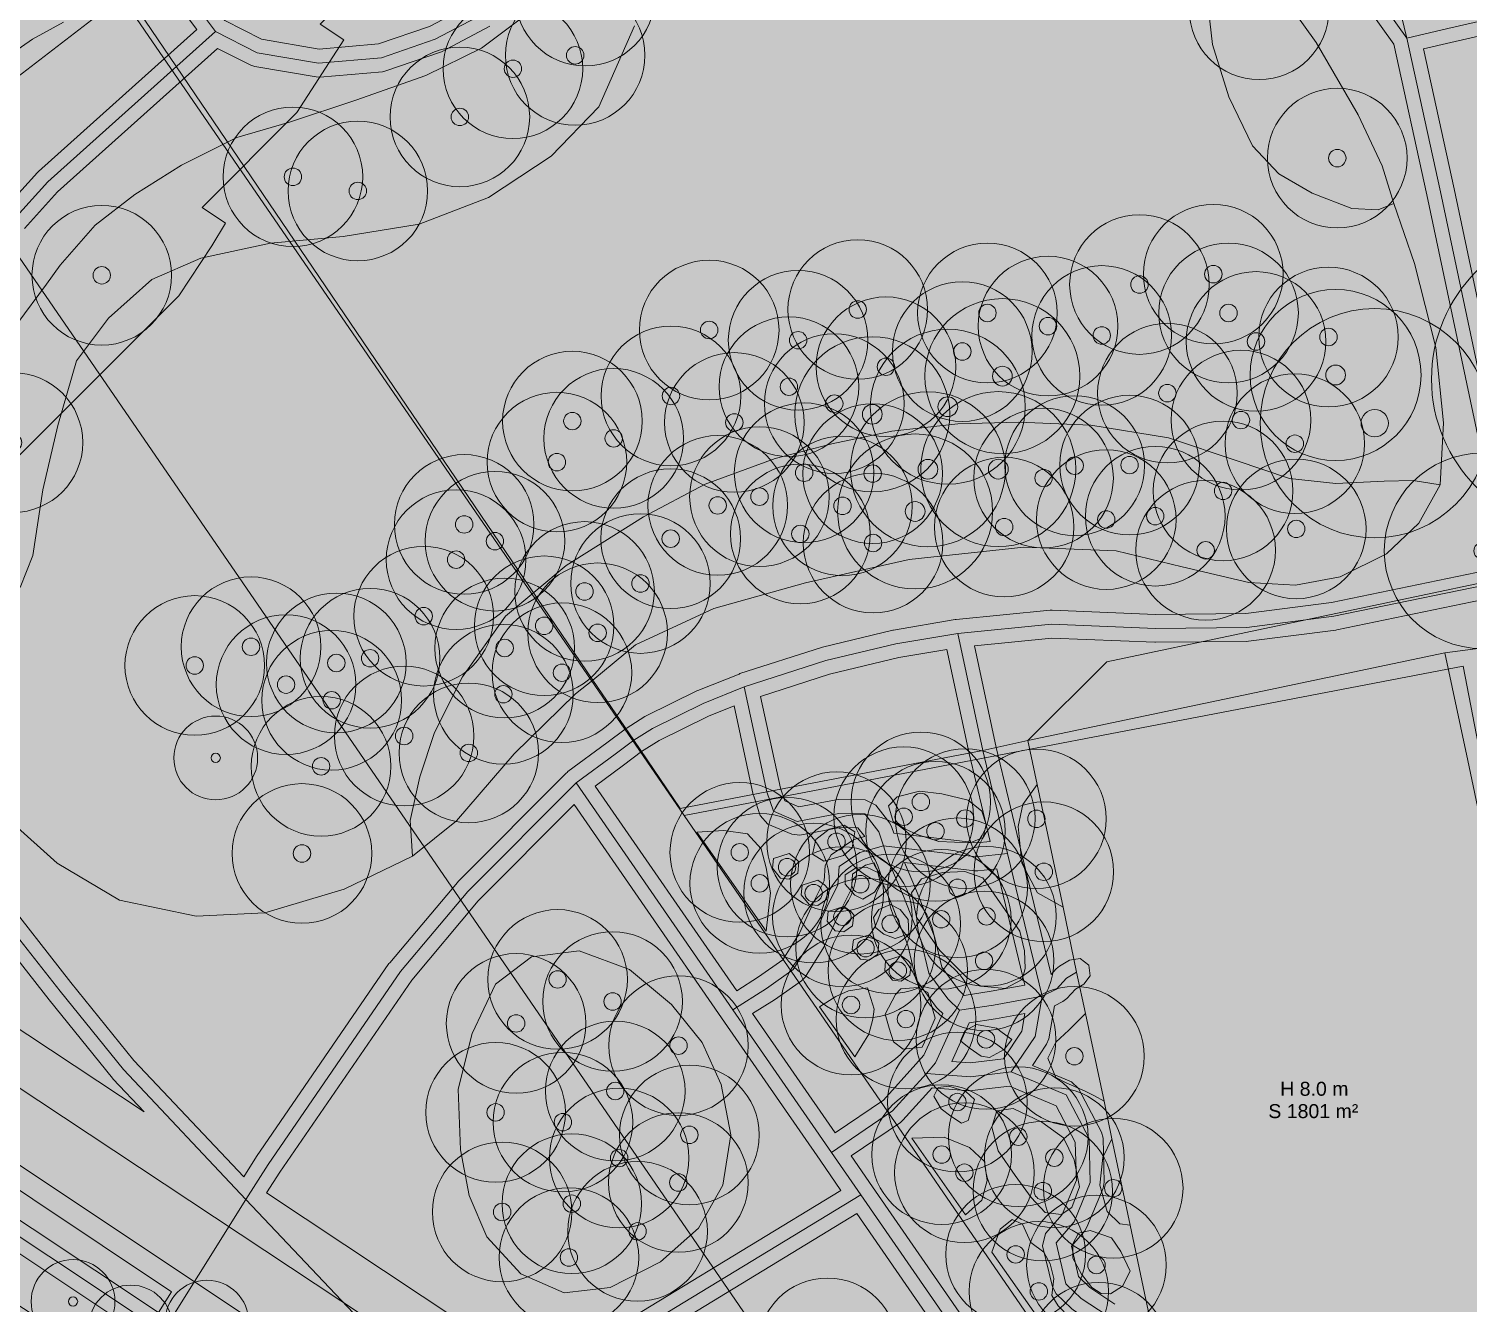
# Model space of a CAD drawing. Header units: metres. Extents: x -8 to 1190, y -11 to 1223.
# Drawn here: x 140 to 243.1, y 1037.6 to 1128.8 of the extents above; entities that cross this region are included whole.
import ezdxf

# ---------------------------------------------------------------- set-up
doc = ezdxf.new("R2010")
doc.units = ezdxf.units.M
doc.header["$MEASUREMENT"] = 0
for name, color, linetype, lineweight, true_color in [('TPX_BUILDING_AREAS_TEXT', 7, 'CONTINUOUS', 0, 0x000000), ('TPX_BUILDING_HEIGHTS_TEXT', 7, 'CONTINUOUS', 0, 0x000000), ('TPX_BUILDINGS', 7, 'CONTINUOUS', 0, 0x000000), ('TPX_BUILDINGS_HATCH', 7, 'CONTINUOUS', 0, 0xf0f0f0), ('TPX_BUILDINGS_SHADOWS_HATCH', 7, 'CONTINUOUS', 0, 0x000000), ('TPX_BUILDINGS_SHADOWS_OUTLINES', 7, 'CONTINUOUS', 0, 0x000000), ('TPX_CADASTRES', 7, 'CONTINUOUS', 0, 0x646464), ('TPX_CONTOUR_LINES_5M', 7, 'CONTINUOUS', 0, 0x969696), ('TPX_ROADS_AXES', 7, 'CONTINUOUS', 0, 0x323232), ('TPX_ROADS_CONTOURS', 7, 'CONTINUOUS', 0, 0x646464), ('TPX_VEGETATION_GREEN_SPACES', 7, 'CONTINUOUS', 0, 0x58ba48), ('TPX_VEGETATION_GREEN_SPACES_HATCH', 7, 'CONTINUOUS', 0, 0x58ba48), ('TPX_VEGETATION_TREES_INDIVIDUAL', 7, 'CONTINUOUS', 0, 0x136734), ('TPX_WATERWAYS', 7, 'CONTINUOUS', 0, 0x7aafdf), ('TPX_WATERWAYS_HATCH', 7, 'CONTINUOUS', 0, 0x7aafdf)]:
    doc.layers.add(name, color=color, linetype=linetype, lineweight=lineweight, true_color=true_color)
doc.styles.add('TPX_TEXTE', font='arial.ttf')

# ---------------------------------------------------------------- blocks, each defined once
blk = doc.blocks.new('TREETR006_CR070')
at = {"layer": 'TPX_VEGETATION_TREES_INDIVIDUAL'}
for radius in [7, 0.583]:
    blk.add_circle((0, 0, 0.04), radius, dxfattribs=at)
blk = doc.blocks.new('TREETR003_CR030')
at = {"layer": 'TPX_VEGETATION_TREES_INDIVIDUAL'}
for radius in [3, 0.333]:
    blk.add_circle((0, 0, 0.04), radius, dxfattribs=at)
blk = doc.blocks.new('TREETR010_CR082')
at = {"layer": 'TPX_VEGETATION_TREES_INDIVIDUAL'}
for radius in [8.21, 0.978]:
    blk.add_circle((0, 0, 0.04), radius, dxfattribs=at)
blk = doc.blocks.new('TREETR006_CR050')
at = {"layer": 'TPX_VEGETATION_TREES_INDIVIDUAL'}
for radius in [5, 0.625]:
    blk.add_circle((0, 0, 0.04), radius, dxfattribs=at)
blk = doc.blocks.new('TREETR007_CR061')
at = {"layer": 'TPX_VEGETATION_TREES_INDIVIDUAL'}
for radius in [6.12, 0.708]:
    blk.add_circle((0, 0, 0.04), radius, dxfattribs=at)
blk = doc.blocks.new('TREETR013_CR109')
at = {"layer": 'TPX_VEGETATION_TREES_INDIVIDUAL'}
for radius in [10.86, 1.29]:
    blk.add_circle((0, 0, 0.04), radius, dxfattribs=at)
blk = doc.blocks.new('TREETR007_CR056')
at = {"layer": 'TPX_VEGETATION_TREES_INDIVIDUAL'}
for radius in [5.55, 0.708]:
    blk.add_circle((0, 0, 0.04), radius, dxfattribs=at)

msp = doc.modelspace()

# ---------------------------------------------------------------- hatches: boundary and pattern name
at = {"layer": 'TPX_BUILDINGS_HATCH'}
msp.add_hatch(color=256, dxfattribs=at).paths.add_polyline_path([(241.43, 1084.13), (211.56, 1077.85), (212.22, 1074.71), (214.08, 1065.92), (215.05, 1061.27), (215.68, 1058.31), (217.01, 1052.03), (217.58, 1049.33), (218.88, 1043.16), (221.84, 1029.13), (223.71, 1020.26), (253.62, 1026.2), (250.85, 1039.5), (248.93, 1048.59), (248.12, 1052.43), (246.19, 1061.55), (243.06, 1076.42), (241.43, 1084.13)])
at = {"layer": 'TPX_BUILDINGS_SHADOWS_HATCH'}
for points in [[(96.74, 1066.75), (91.64, 1058.82), (95.47, 1056.28), (94.49, 1054.67), (92.12, 1051.07), (150.74, 1109.69), (153.11, 1113.29), (154.09, 1114.9), (152.4, 1116.02), (159.2, 1122.83), (162.55, 1128.04), (160.86, 1129.16), (167.63, 1135.93), (168.4, 1137.15), (170.98, 1141.14), (167.13, 1143.68), (168.64, 1146.03), (162.43, 1150.14), (160.42, 1148.13), (157.1, 1150.33), (98.48, 1091.71), (102.31, 1089.17), (103.81, 1091.52), (110.02, 1087.41), (108.51, 1085.06), (112.36, 1082.52), (109.78, 1078.53), (109.01, 1077.31), (105.17, 1079.86), (100.09, 1071.96), (103.94, 1069.42), (100.58, 1064.21), (96.74, 1066.75)], [(217.22, 1083.5), (211.56, 1077.85), (241.43, 1084.13), (243.06, 1076.42), (246.19, 1061.55), (248.12, 1052.43), (248.93, 1048.59), (250.85, 1039.5), (253.62, 1026.2), (259.28, 1031.86), (256.51, 1045.15), (254.58, 1054.25), (253.77, 1058.08), (251.85, 1067.2), (248.72, 1082.08), (247.09, 1089.79), (217.22, 1083.5)]]:
    msp.add_hatch(color=256, dxfattribs=at).paths.add_polyline_path(points)
at = {"layer": 'TPX_VEGETATION_GREEN_SPACES_HATCH'}
for points in [[(0, 946.95), (0, 748.38), (1.31, 752.54), (3.68, 758.98), (6.18, 765.81), (7.04, 769.09), (7.68, 771.52), (8.36, 774.1), (8.58, 774.97), (10.02, 782.12), (11.48, 793.14), (12.1, 803.39), (13.01, 814.47), (13.87, 823.96), (14.22, 828.87), (14.35, 830.78), (14.48, 832.11), (15.05, 839.73), (17.03, 857.82), (17.14, 858.81), (18.41, 871.02), (22.6, 871.19), (28, 870.09), (29.63, 870.42), (66.84, 873.86), (69.33, 877.17), (70.64, 878.65), (71.45, 879.38), (72.23, 879.52), (72.99, 878.95), (77.42, 900.8), (81.56, 922.88), (82.26, 923.22), (85.47, 922.63), (85.77, 924.24), (86.11, 926.04), (86.54, 928.42), (86.97, 930.73), (89.12, 942.26), (89.73, 944.01), (90.69, 945.45), (92.03, 946.57), (93.5, 947.2), (95.23, 947.38), (115.7, 948.85), (117.33, 949.18), (118.76, 949.67), (119.86, 950.6), (120.69, 951.98), (125.22, 961.69), (130.85, 974.01), (132.57, 977.77), (134.39, 981.76), (142.7, 999.97), (145.24, 1005.52), (185.84, 1013.05), (217.83, 1018.96), (223.71, 1020.26), (221.84, 1029.13), (218.88, 1043.16), (217.58, 1049.33), (217.01, 1052.03), (215.68, 1058.31), (215.05, 1061.27), (214.08, 1065.92), (212.22, 1074.71), (211.56, 1077.85), (241.43, 1084.13), (243.06, 1076.42), (246.19, 1061.55), (248.12, 1052.43), (248.93, 1048.59), (250.85, 1039.5), (253.62, 1026.2), (259.73, 1027.35), (266.95, 1028.75), (258.3, 1072.96), (255.77, 1085.84), (296.74, 1093.81), (313.88, 1097.15), (316.41, 1097.64), (334.66, 1101.2), (378.18, 1109.74), (389.82, 1112.03), (387.91, 1124.13), (401.49, 1126.84), (484.15, 1142.34), (485.48, 1142.62), (487.78, 1143.04), (498.8, 1145.1), (500.98, 1145.51), (530.38, 1150.99), (533.24, 1151.54), (574.75, 1159.4), (574.1, 1163.4), (563.36, 1215.93), (563, 1218.59), (401.94, 1218.59), (401.47, 1216.75), (400.39, 1208.81), (401.16, 1205.6), (402.53, 1203.12), (403.3, 1200.46), (403.67, 1197.11), (402.52, 1193.65), (399.97, 1187.73), (396.85, 1182.79), (394.1, 1179.23), (389.84, 1175.05), (384.07, 1168.9), (379.71, 1165.1), (377.59, 1162.91), (376.46, 1159.99), (375.71, 1155.78), (375.78, 1138.41), (375.81, 1129.84), (373.86, 1128.02), (371.07, 1126.67), (366.58, 1125.46), (336.55, 1120.38), (326.68, 1119.79), (315.15, 1121.43), (307.05, 1123.19), (299.46, 1126.34), (289.16, 1132.6), (282.52, 1138.46), (277.47, 1144.68), (272.95, 1149.57), (270.14, 1151.39), (267.65, 1152.32), (261.09, 1177.74), (229.2, 1170.51), (226.55, 1164.41), (162.2, 1148.41), (158.41, 1147.29), (154.16, 1145.85), (149.7, 1143.84), (145.34, 1141.24), (141.54, 1138.54), (144.46, 1134.75), (146.98, 1131.4), (133.62, 1121.1), (131.09, 1124.45), (127.13, 1129.25), (123.84, 1130.33), (91.75, 1110.02), (87.45, 1107.29), (81.28, 1097.36), (59.82, 1062.76), (60.31, 1059.01), (64.63, 1055.95), (65.7, 1053.33), (68.24, 1052.74), (77.37, 1046.68), (77.54, 1047.76), (83.88, 1043.56), (77.85, 1039.96), (76.21, 1040.6), (73.52, 1029.16), (75.27, 1028.71), (74.5, 1025.64), (72.79, 1026.02), (71.15, 1019.08), (69.93, 1013.93), (69.08, 1010.4), (68.15, 1005.55), (76.96, 1000.05), (84.54, 995.29), (84.06, 992.66), (81.26, 985.85), (77.92, 979.36), (76.05, 976.38), (32.69, 993.15), (31.52, 985.11), (31.23, 982.73), (28.61, 961.39), (31.66, 960.68), (32.35, 960.51), (33.03, 960.34), (57.92, 954.73), (58.66, 954.55), (59.41, 954.37), (63.72, 953.35), (60.59, 933.97), (0, 946.95)], [(145.34, 1141.24), (141.54, 1138.54), (144.46, 1134.75), (146.98, 1131.4), (180.4, 1082.19), (183.32, 1077.88), (186.64, 1072.99), (192.87, 1074.19), (208.32, 1077.14), (211.56, 1077.85), (241.43, 1084.13), (247.79, 1084.97), (255.77, 1085.84), (296.74, 1093.81), (313.88, 1097.15), (316.41, 1097.64), (334.66, 1101.2), (378.18, 1109.74), (389.82, 1112.03), (387.91, 1124.13), (375.81, 1129.84), (373.86, 1128.02), (371.07, 1126.67), (366.58, 1125.46), (336.55, 1120.38), (326.68, 1119.79), (315.15, 1121.43), (307.05, 1123.19), (299.46, 1126.34), (289.16, 1132.6), (282.52, 1138.46), (277.47, 1144.68), (272.95, 1149.57), (270.14, 1151.39), (267.65, 1152.32), (261.09, 1177.74), (229.2, 1170.51), (226.55, 1164.41), (162.2, 1148.41), (158.41, 1147.29), (154.16, 1145.85), (149.7, 1143.84), (145.34, 1141.24)], [(135.6, 1085.94), (134, 1086.03), (135.03, 1080.73), (136.63, 1075.99), (138.71, 1072.07), (142.03, 1069.07), (146.5, 1066.43), (151.98, 1065.27), (156.9, 1065.53), (162.59, 1067.21), (167.48, 1069.57), (167.32, 1072.14), (168, 1075.25), (169.05, 1078.43), (171.07, 1082.42), (174.15, 1086.77), (178.48, 1090.4), (184.02, 1093.88), (188.44, 1096.21), (193.45, 1098.04), (197.51, 1099.09), (201.82, 1100), (206.53, 1100.54), (210.91, 1100.66), (216.07, 1100.43), (221.63, 1099.53), (226.47, 1097.91), (230.3, 1096.63), (233.61, 1096.25), (237.08, 1096.44), (239.16, 1096.47), (241.09, 1096.17), (241.33, 1100.61), (240.78, 1105.99), (239.26, 1112.02), (237.78, 1116.32), (236.66, 1115.86), (234.76, 1115.95), (231.93, 1117.04), (229.53, 1118.43), (227.65, 1120.43), (225.96, 1123.95), (224.78, 1127.69), (224.38, 1131.27), (224.46, 1133.52), (225, 1135.62), (225.57, 1136.34), (222.37, 1139.49), (218.37, 1142.81), (214.48, 1145.28), (209.77, 1147.78), (204.86, 1149.82), (200.28, 1150.74), (196.2, 1150.63), (192.57, 1149.74), (189.27, 1148.36), (186.65, 1146.57), (184.27, 1144.16), (182.66, 1141.88), (183.94, 1140.96), (184.67, 1138.52), (184.36, 1133.59), (183.38, 1129.04), (180.82, 1123.23), (177.41, 1119.71), (172.92, 1116.75), (167.96, 1114.82), (162.52, 1113.95), (157.31, 1113.48), (152.31, 1112.4), (148.81, 1110.86), (145.7, 1108.11), (143.4, 1105.05), (142.08, 1100.41), (140.99, 1095.8), (140.29, 1091.1), (139.38, 1088.82), (137.42, 1086.91), (135.6, 1085.94)], [(133.8, 1091.91), (133.74, 1088.79), (134, 1086.03), (135.6, 1085.94), (137.42, 1086.91), (139.38, 1088.82), (140.29, 1091.1), (140.99, 1095.8), (142.08, 1100.41), (143.4, 1105.05), (145.7, 1108.11), (148.81, 1110.86), (152.31, 1112.4), (157.31, 1113.48), (162.52, 1113.95), (167.96, 1114.82), (172.92, 1116.75), (177.41, 1119.71), (180.82, 1123.23), (183.38, 1129.04), (184.36, 1133.59), (184.67, 1138.52), (183.94, 1140.96), (182.66, 1141.88), (181.23, 1137.93), (179.1, 1133.73), (176.24, 1130.29), (172.41, 1127.43), (168.43, 1125.48), (163.41, 1123.7), (158.66, 1122.14), (154.9, 1121.03), (150.94, 1119.06), (147.58, 1116.95), (144.74, 1114.77), (142.24, 1111.89), (141.25, 1110.54), (139.13, 1107.66), (136.6, 1102.24), (135.08, 1097.66), (134.13, 1093.63), (133.8, 1091.91)], [(224.46, 1133.52), (224.38, 1131.27), (224.78, 1127.69), (225.96, 1123.95), (227.65, 1120.43), (229.53, 1118.43), (231.93, 1117.04), (234.76, 1115.95), (236.66, 1115.86), (237.78, 1116.32), (236.94, 1119), (235.21, 1122.65), (232.2, 1127.85), (228.45, 1133.09), (225.57, 1136.34), (225, 1135.62), (224.46, 1133.52)], [(168, 1075.25), (167.32, 1072.14), (167.48, 1069.57), (170.62, 1072.11), (174.77, 1076.9), (179.16, 1081.19), (180.4, 1082.19), (183.44, 1084.71), (189.06, 1087.3), (195.62, 1089.15), (203.05, 1090.82), (211.26, 1091.7), (217.89, 1091.43), (222.6, 1090.3), (227.39, 1089.18), (230.72, 1088.98), (233.93, 1089.57), (237.24, 1091.23), (239.56, 1093.41), (241.09, 1096.17), (239.16, 1096.47), (237.08, 1096.44), (233.61, 1096.25), (230.3, 1096.63), (226.47, 1097.91), (221.63, 1099.53), (216.07, 1100.43), (210.91, 1100.66), (206.53, 1100.54), (201.82, 1100), (197.51, 1099.09), (193.45, 1098.04), (188.44, 1096.21), (184.02, 1093.88), (178.48, 1090.4), (174.15, 1086.77), (171.07, 1082.42), (169.05, 1078.43), (168, 1075.25)], [(211.19, 1073.28), (210.87, 1071.7), (211.12, 1069.08), (212.24, 1066.95), (214.08, 1065.92), (212.22, 1074.71), (211.19, 1073.28)], [(202.2, 1073.82), (201.58, 1073.18), (201.9, 1072.07), (202.79, 1071.51), (203.62, 1071.12), (205.18, 1070.63), (207.42, 1070.52), (208.35, 1070.91), (208.58, 1071.84), (208.25, 1072.8), (207.29, 1073.58), (205.4, 1074.05), (203.8, 1074.22), (202.2, 1073.82)], [(189.78, 1071.42), (187.84, 1071.3), (192.82, 1064.2), (193.13, 1066.94), (192.81, 1068.73), (192.46, 1070.11), (191.47, 1071.18), (189.78, 1071.42)], [(196.36, 1070.76), (196.12, 1069.71), (196.93, 1069.21), (198.34, 1069.63), (198.96, 1070.18), (199.15, 1071.33), (198.4, 1071.8), (197.33, 1071.51), (196.36, 1070.76)], [(193.33, 1069.4), (193.26, 1068.71), (193.83, 1068.01), (194.45, 1067.94), (195.07, 1068.36), (195.16, 1069.16), (194.92, 1069.42), (194.45, 1069.76), (193.33, 1069.4)], [(199.21, 1068.72), (198.47, 1068.25), (198.47, 1067.58), (199.17, 1066.79), (199.73, 1066.49), (200.56, 1067), (201.01, 1067.66), (200.81, 1068.41), (200, 1068.8), (199.21, 1068.72)], [(203.94, 1067.96), (203.22, 1066.94), (203.57, 1065.22), (205.26, 1062.82), (207.2, 1060.87), (208.19, 1060.27), (209.94, 1060.11), (211.15, 1060.75), (211.37, 1061.54), (211.31, 1062.79), (210.98, 1064.21), (208.34, 1068.03), (207.04, 1068.49), (205.45, 1068.41), (203.94, 1067.96)], [(195.39, 1067.5), (195.32, 1066.81), (195.89, 1066.12), (196.51, 1066.05), (197.14, 1066.47), (197.22, 1067.26), (196.98, 1067.52), (196.51, 1067.87), (195.39, 1067.5)], [(197.26, 1065.61), (197.18, 1064.93), (197.76, 1064.23), (198.38, 1064.16), (199, 1064.59), (199.08, 1065.38), (198.85, 1065.63), (198.38, 1065.97), (197.26, 1065.61)], [(200.88, 1065.75), (200.49, 1065.19), (200.66, 1064.44), (201.23, 1063.98), (202.05, 1063.68), (203.02, 1064.02), (202.99, 1065.03), (202.41, 1065.75), (201.71, 1066.11), (200.88, 1065.75)], [(199.06, 1063.59), (198.98, 1062.9), (199.56, 1062.21), (200.18, 1062.14), (200.8, 1062.56), (200.88, 1063.35), (200.65, 1063.61), (200.18, 1063.95), (199.06, 1063.59)], [(171.74, 1056.89), (170.76, 1052.9), (170.91, 1048.54), (171.53, 1045.28), (172.81, 1042.32), (175.23, 1039.67), (178.35, 1038.32), (181.64, 1038.7), (185.25, 1040.53), (187.97, 1042.93), (189.7, 1046.03), (190.29, 1049.62), (189.59, 1053.22), (188.22, 1056.24), (186.03, 1058.95), (183.01, 1061.45), (179.41, 1062.8), (175.99, 1062.37), (173.42, 1060.41), (171.74, 1056.89)], [(201.37, 1062.08), (201.3, 1061.4), (201.87, 1060.7), (202.49, 1060.63), (203.11, 1061.06), (203.2, 1061.85), (202.96, 1062.1), (202.49, 1062.44), (201.37, 1062.08)], [(197.81, 1059.53), (196.63, 1058.8), (199.16, 1055.2), (200.16, 1056.84), (200.45, 1057.9), (200.55, 1058.63), (200.07, 1060.15), (198.7, 1059.94), (197.81, 1059.53)], [(202.08, 1059.66), (201.33, 1058.27), (201.63, 1057.27), (201.92, 1056.28), (202.63, 1055.76), (203.99, 1055.91), (204.46, 1056.93), (204.91, 1057.98), (204.38, 1059.81), (203.69, 1060.18), (202.45, 1060.08), (202.08, 1059.66)], [(213.55, 1056.26), (212.99, 1055.11), (213.55, 1053.72), (214.3, 1053.35), (215.66, 1052.76), (216.33, 1052.41), (217.01, 1052.03), (215.68, 1058.31), (214.5, 1057.12), (213.55, 1056.26)], [(207.05, 1057.07), (206.73, 1056.36), (207.34, 1055.85), (208.22, 1055.25), (208.81, 1055.15), (209.86, 1055.74), (210.4, 1056.46), (209.71, 1056.96), (209.32, 1057.25), (207.88, 1057.52), (207.05, 1057.07)], [(205.12, 1053.02), (204.82, 1052.4), (205.35, 1051.48), (206.04, 1050.95), (206.8, 1050.45), (207.28, 1050.65), (207.74, 1052.16), (207.11, 1052.72), (205.9, 1053.11), (205.12, 1053.02)], [(209.34, 1051.33), (208.98, 1050.18), (209.44, 1048.47), (210.65, 1046.72), (211.8, 1045.13), (212.8, 1044.05), (213.93, 1043.91), (214.71, 1044.42), (215.25, 1045.91), (214.87, 1047.83), (214.12, 1049.42), (212.56, 1050.52), (210.51, 1051.52), (209.34, 1051.33)], [(205.57, 1049.46), (203.24, 1049.38), (207.1, 1043.89), (208.26, 1044.94), (208.64, 1046.36), (208.46, 1047.71), (207.37, 1048.71), (205.57, 1049.46)], [(216.92, 1048.01), (216.71, 1046.03), (217.24, 1044.13), (218.14, 1043.25), (218.88, 1043.16), (217.58, 1049.33), (216.92, 1048.01)], [(209.58, 1042.88), (208.98, 1041.22), (217.13, 1029.62), (217.45, 1030.95), (217.47, 1032.04), (217.72, 1033.33), (217.85, 1034.39), (217.54, 1035.38), (216.96, 1035.85), (216.26, 1036.1), (215.29, 1036.27), (214.54, 1036.54), (213.73, 1037.38), (213.28, 1038.12), (213.41, 1039.34), (213.16, 1040.38), (212.69, 1041.21), (211.78, 1041.92), (211.17, 1043.22), (210.43, 1043.55), (209.58, 1042.88)], [(214.78, 1041.82), (214.78, 1040.8), (215.4, 1039.64), (216.15, 1038.68), (216.8, 1038.27), (217.47, 1038.23), (218.34, 1038.78), (218.88, 1039.87), (218.22, 1041.26), (217.54, 1042.24), (216.02, 1042.78), (215.18, 1042.58), (214.78, 1041.82)]]:
    msp.add_hatch(color=256, dxfattribs=at).paths.add_polyline_path(points)
at = {"layer": 'TPX_WATERWAYS_HATCH'}
msp.add_hatch(color=256, dxfattribs=at).paths.add_polyline_path([(0, 1218.59), (0, 946.95), (60.59, 933.97), (63.72, 953.35), (59.41, 954.37), (58.66, 954.55), (57.92, 954.73), (33.03, 960.34), (32.35, 960.51), (31.66, 960.68), (28.61, 961.39), (30.95, 980.52), (31.23, 982.73), (31.52, 985.11), (32.69, 993.15), (68.12, 979.37), (76.05, 976.38), (77.92, 979.36), (81.26, 985.85), (84.06, 992.66), (84.54, 995.29), (76.96, 1000.05), (68.15, 1005.55), (64.83, 1005.08), (60.63, 1007.74), (55.09, 1009.55), (60.33, 1030.11), (58.67, 1030.53), (57.47, 1025.6), (56.98, 1023.58), (48.69, 1025.81), (49.2, 1027.86), (54.73, 1050.66), (55.25, 1052.8), (63.55, 1050.68), (63.02, 1048.51), (62.23, 1045.21), (63.81, 1044.79), (65.7, 1053.33), (64.63, 1055.95), (60.31, 1059.01), (59.82, 1062.76), (61.27, 1065.1), (66.36, 1073.33), (69.94, 1079.11), (73.99, 1085.67), (81.28, 1097.36), (87.45, 1107.29), (91.75, 1110.02), (123.84, 1130.33), (127.13, 1129.25), (131.09, 1124.45), (133.62, 1121.1), (146.98, 1131.4), (144.46, 1134.75), (141.54, 1138.54), (145.34, 1141.24), (149.7, 1143.84), (154.16, 1145.85), (158.41, 1147.29), (162.2, 1148.41), (226.55, 1164.41), (229.2, 1170.51), (261.09, 1177.74), (267.65, 1152.32), (270.14, 1151.39), (272.95, 1149.57), (277.47, 1144.68), (282.52, 1138.46), (289.16, 1132.6), (299.46, 1126.34), (307.05, 1123.19), (315.15, 1121.43), (326.68, 1119.79), (336.55, 1120.38), (366.58, 1125.46), (371.07, 1126.67), (373.86, 1128.02), (375.81, 1129.84), (375.78, 1138.41), (375.71, 1155.78), (376.46, 1159.99), (377.59, 1162.91), (379.71, 1165.1), (384.07, 1168.9), (389.84, 1175.05), (394.1, 1179.23), (396.85, 1182.79), (399.97, 1187.73), (402.52, 1193.65), (403.67, 1197.11), (403.3, 1200.46), (402.53, 1203.12), (401.16, 1205.6), (400.39, 1208.81), (401.47, 1216.75), (401.94, 1218.59), (0, 1218.59)])
msp.add_hatch(color=256, dxfattribs=at).paths.add_polyline_path([(0, 1218.59), (0, 946.95), (60.59, 933.97), (63.72, 953.35), (59.41, 954.37), (58.66, 954.55), (57.92, 954.73), (33.03, 960.34), (32.35, 960.51), (31.66, 960.68), (28.61, 961.39), (30.95, 980.52), (31.23, 982.73), (31.52, 985.11), (32.69, 993.15), (68.12, 979.37), (76.05, 976.38), (77.92, 979.36), (81.26, 985.85), (84.06, 992.66), (84.54, 995.29), (76.96, 1000.05), (68.15, 1005.55), (64.83, 1005.08), (60.63, 1007.74), (55.09, 1009.55), (60.33, 1030.11), (58.67, 1030.53), (57.47, 1025.6), (56.98, 1023.58), (48.69, 1025.81), (49.2, 1027.86), (54.73, 1050.66), (55.25, 1052.8), (63.55, 1050.68), (63.02, 1048.51), (62.23, 1045.21), (63.81, 1044.79), (65.7, 1053.33), (64.63, 1055.95), (60.31, 1059.01), (59.82, 1062.76), (61.27, 1065.1), (66.36, 1073.33), (69.94, 1079.11), (73.99, 1085.67), (81.28, 1097.36), (87.45, 1107.29), (91.75, 1110.02), (123.84, 1130.33), (127.13, 1129.25), (131.09, 1124.45), (133.62, 1121.1), (146.98, 1131.4), (144.46, 1134.75), (141.54, 1138.54), (145.34, 1141.24), (149.7, 1143.84), (154.16, 1145.85), (158.41, 1147.29), (162.2, 1148.41), (226.55, 1164.41), (229.2, 1170.51), (261.09, 1177.74), (267.65, 1152.32), (270.14, 1151.39), (272.95, 1149.57), (277.47, 1144.68), (282.52, 1138.46), (289.16, 1132.6), (299.46, 1126.34), (307.05, 1123.19), (315.15, 1121.43), (326.68, 1119.79), (336.55, 1120.38), (366.58, 1125.46), (371.07, 1126.67), (373.86, 1128.02), (375.81, 1129.84), (375.78, 1138.41), (375.71, 1155.78), (376.46, 1159.99), (377.59, 1162.91), (379.71, 1165.1), (384.07, 1168.9), (389.84, 1175.05), (394.1, 1179.23), (396.85, 1182.79), (399.97, 1187.73), (402.52, 1193.65), (403.67, 1197.11), (403.3, 1200.46), (402.53, 1203.12), (401.16, 1205.6), (400.39, 1208.81), (401.47, 1216.75), (401.94, 1218.59), (0, 1218.59)])

# ---------------------------------------------------------------- linework, layer by layer
at = {"layer": 'TPX_BUILDINGS', "elevation": 0.04}
msp.add_lwpolyline([(241.43, 1084.13), (211.56, 1077.85), (212.22, 1074.71), (214.08, 1065.92), (215.05, 1061.27), (215.68, 1058.31), (217.01, 1052.03), (217.58, 1049.33), (218.88, 1043.16), (221.84, 1029.13), (223.71, 1020.26), (253.62, 1026.2), (250.85, 1039.5), (248.93, 1048.59), (248.12, 1052.43), (246.19, 1061.55), (243.06, 1076.42)], close=True, dxfattribs=at)
at = {"layer": 'TPX_BUILDINGS_SHADOWS_OUTLINES', "elevation": 0.04}
msp.add_lwpolyline([(92.12, 1051.07), (150.74, 1109.69), (153.11, 1113.29), (154.09, 1114.9), (152.4, 1116.02), (159.2, 1122.83), (162.55, 1128.04), (160.86, 1129.16), (167.63, 1135.93), (168.4, 1137.15), (170.98, 1141.14), (167.13, 1143.68), (168.64, 1146.03), (162.43, 1150.14), (160.42, 1148.13), (157.1, 1150.33), (98.48, 1091.71)], dxfattribs=at)
msp.add_lwpolyline([(217.22, 1083.5), (211.56, 1077.85), (241.43, 1084.13), (243.06, 1076.42), (246.19, 1061.55), (248.12, 1052.43), (248.93, 1048.59), (250.85, 1039.5), (253.62, 1026.2), (259.28, 1031.86), (256.51, 1045.15), (254.58, 1054.25), (253.77, 1058.08), (251.85, 1067.2), (248.72, 1082.08), (247.09, 1089.79)], close=True, dxfattribs=at)
at = {"layer": 'TPX_CADASTRES', "elevation": 0.02}
for points in [[(145.07, 1133.39), (186.94, 1072.48), (242.73, 1083.19), (253.86, 1025.61), (267.21, 1028.18), (256.18, 1085.22), (390.92, 1111.07)], [(126.96, 1000.05), (169.11, 1008.4), (203.2, 1015.16), (205.79, 1015.68), (131.43, 1123.91)]]:
    msp.add_lwpolyline(points, dxfattribs=at)
msp.add_lwpolyline([(242.73, 1083.19), (186.94, 1072.48), (223.21, 1019.73), (253.86, 1025.61)], close=True, dxfattribs=at)
at = {"layer": 'TPX_CONTOUR_LINES_5M', "elevation": 0.05}
msp.add_lwpolyline([(142.48, 1129.29), (140.25, 1128.07), (135.58, 1124.83)], dxfattribs=at)
at = {"layer": 'TPX_ROADS_AXES', "elevation": 0.03}
for points in [[(231.55, 1157.62), (232.2, 1154.98), (238.7, 1128.14), (241.64, 1128.83), (256.83, 1132.32), (260.37, 1133.13), (263.31, 1133.8), (266.57, 1134.57)], [(238.7, 1128.14), (234.81, 1133.6), (230.07, 1138.69), (225.15, 1143.12), (220.58, 1146.16), (217.77, 1147.7), (212.44, 1150.23), (206.41, 1152.04), (201.07, 1152.93), (197.09, 1153.11), (192.66, 1153.19)], [(153.36, 1128.62), (156.36, 1127.11), (160.75, 1126.36), (165.25, 1126.75), (169.09, 1128.07), (172.56, 1129.89), (175.03, 1132.19), (177.42, 1135.24), (179.23, 1138.08), (180.36, 1141.2), (180.99, 1144.74), (181.32, 1147.91), (181.45, 1150.46)], [(523.94, 800.69), (500.03, 816.25), (471.08, 835.99), (449.97, 849.51), (430.07, 862.38), (410.49, 875.35), (335.84, 923), (238.06, 987.61), (0, 1145.22)], [(574.06, 764.2), (552.28, 776.34), (543.97, 781.65), (521.39, 796.25), (472.89, 827.56), (451.54, 842.05), (422.76, 861.06), (402.53, 873.96), (332.91, 918.46), (73.79, 1091.1), (0, 1139.85)], [(146.33, 1137.95), (149.79, 1133.42), (153.36, 1128.62)], [(129.63, 1080.09), (130.14, 1086.31), (130.56, 1089.52), (131.2, 1093.27), (134.62, 1105.97), (135.71, 1109.43), (137.05, 1112.37), (138.43, 1114.44), (138.89, 1115.13), (141.36, 1117.85), (153.36, 1128.62)], [(238.7, 1128.14), (241.11, 1117.15), (246.96, 1089.54), (247.79, 1084.97)], [(321.12, 1108.64), (312.75, 1102.51), (246.96, 1089.54), (233.48, 1086.76), (227.23, 1085.95), (220.69, 1085.89), (213.25, 1086.18), (206.53, 1085.53), (202.11, 1084.78), (197.08, 1083.58), (191.24, 1081.7), (188.29, 1080.52), (184.66, 1078.73), (183.32, 1077.88), (182, 1076.89), (179.19, 1074.83)], [(197.49, 1048.37), (201.87, 1051.34), (204.29, 1054.01), (204.95, 1054.78), (206.66, 1058.54), (209.09, 1058.91), (212.57, 1059.55), (210.09, 1069.77), (208.32, 1077.14), (206.53, 1085.53)], [(191.24, 1081.7), (192.87, 1074.19), (193.34, 1072.8), (195.03, 1072.07), (198.01, 1072.64), (199.87, 1072.6), (200.87, 1071.33), (201.21, 1070.31), (201.51, 1069.38), (202.65, 1066.72), (203.92, 1063.5), (204.47, 1061.19), (205.82, 1059.35), (206.66, 1058.54)], [(129.63, 1080.09), (131.94, 1074.96), (136.97, 1066.59), (142.23, 1059.91), (146.77, 1054.29), (155.55, 1045), (171.36, 1028.28), (185.84, 1013.05), (186.79, 1012.02)], [(179.19, 1074.83), (171.45, 1067.05), (166.62, 1061.31), (157.13, 1047.51)], [(179.19, 1074.83), (190.43, 1058.58), (197.49, 1048.37), (199.6, 1045.33), (213.23, 1025.62), (217.83, 1018.96), (218.45, 1018.01)], [(190.43, 1058.58), (192.83, 1060.1), (194.75, 1061.46), (196.09, 1063.59), (197.17, 1065.98), (197.94, 1067.53), (198.03, 1068.84), (199.51, 1069.85), (201.21, 1070.31), (207.87, 1069.52), (210.09, 1069.77)], [(108.78, 1062.63), (330.71, 915.03), (395.82, 872.79), (414.93, 859.65), (453.11, 834.62), (474.47, 820.19), (477.21, 818.46), (482.14, 813.18), (485.2, 810.91), (511.72, 794.29), (526.8, 784.84), (535.26, 779.9), (553.72, 769.08)], [(204.29, 1054.01), (207.45, 1053.78), (210.37, 1054.14), (212.07, 1056.67), (212.57, 1059.55), (213.61, 1060.06), (214.33, 1060.85), (215.05, 1061.27)], [(210.37, 1054.14), (214.29, 1052.48), (215.94, 1049.35), (216.03, 1046.2), (214.87, 1043.4), (213.59, 1041.9), (214.28, 1038.96), (215.38, 1037.9), (217.24, 1036.68), (218.42, 1034.97), (218.81, 1031.93), (218.21, 1030.01), (217.75, 1028.75), (213.23, 1025.62)], [(121.05, 1015.62), (139.07, 1018.9), (141.97, 1023.32), (155.55, 1045), (157.13, 1047.51)], [(171.36, 1028.28), (179.12, 1032.88), (199.6, 1045.33)]]:
    msp.add_lwpolyline(points, dxfattribs=at)
at = {"layer": 'TPX_ROADS_CONTOURS', "elevation": 0.03}
for points in [[(147.77, 1137.7), (150.4, 1139.42), (154.24, 1141.66), (158.68, 1143.62), (162.96, 1144.93), (180.39, 1149.17), (180.33, 1147.98), (180, 1144.88), (179.39, 1141.46), (178.33, 1138.52), (176.6, 1135.81), (174.29, 1132.87), (171.97, 1130.71), (168.69, 1128.99), (165.04, 1127.74), (160.79, 1127.37), (156.67, 1128.07), (154.03, 1129.41), (150.58, 1134.02)], [(239.89, 1127.39), (241.86, 1127.85), (257.06, 1131.34), (260.59, 1132.15), (262.58, 1132.61), (263.31, 1129.67), (263.85, 1126.61), (263.93, 1125.79), (264.16, 1123.48), (264.27, 1119.86), (264.28, 1119.73), (264.89, 1115.94), (264.95, 1115.72), (266.35, 1112.22), (266.49, 1111.99), (267.74, 1110.35), (267.9, 1110.18), (268.37, 1109.8), (262.37, 1104.41), (253.52, 1096.18), (249.9, 1092.97), (247.61, 1091.27), (242.09, 1117.36)], [(192.41, 1081.02), (197.35, 1082.62), (202.31, 1083.8), (205.75, 1084.38), (207.34, 1076.93), (208.85, 1070.63), (207.87, 1070.52), (201.96, 1071.22), (201.82, 1071.64), (201.66, 1071.95), (200.66, 1073.22), (199.89, 1073.6), (198.02, 1073.64), (197.82, 1073.62), (195.14, 1073.11), (194.14, 1073.54), (193.84, 1074.45)], [(180.57, 1074.6), (182.6, 1076.09), (183.89, 1077.06), (185.15, 1077.86), (188.69, 1079.6), (190.51, 1080.33), (191.89, 1073.97), (191.92, 1073.87), (192.39, 1072.48), (192.94, 1071.88), (194.64, 1071.15), (195.22, 1071.09), (198.09, 1071.63), (199.38, 1071.61), (199.87, 1070.98), (199.25, 1070.81), (198.94, 1070.68), (197.47, 1069.67), (197.03, 1068.91), (196.96, 1067.8), (196.28, 1066.43), (195.21, 1064.06), (194.01, 1062.16), (192.27, 1060.93), (190.7, 1059.94)], [(131.25, 1074.18), (136.12, 1066.07), (136.19, 1065.97), (141.45, 1059.29), (145.99, 1053.67), (146.04, 1053.61), (148.25, 1051.27), (133.2, 1061.23), (132.71, 1064.3)], [(157.03, 1045.46), (157.97, 1046.96), (167.42, 1060.7), (172.19, 1066.38), (179.06, 1073.27), (189.61, 1058.01), (196.67, 1047.8), (198.17, 1045.63), (178.6, 1033.74), (176.56, 1032.52)], [(191.84, 1058.3), (193.4, 1059.28), (195.33, 1060.64), (195.6, 1060.92), (196.94, 1063.06), (197, 1063.18), (198.08, 1065.56), (198.84, 1067.09), (198.94, 1067.47), (199, 1068.29), (199.93, 1068.93), (200.55, 1069.09), (200.59, 1068.98), (201.72, 1066.34), (202.97, 1063.2), (203.49, 1060.96), (203.66, 1060.6), (205.02, 1058.75), (205.13, 1058.63), (205.46, 1058.31), (204.1, 1055.33), (203.54, 1054.68), (201.21, 1052.1), (197.75, 1049.76)], [(202.71, 1069.12), (207.75, 1068.53), (207.98, 1068.52), (209.33, 1068.67), (211.35, 1060.34), (208.93, 1059.9), (207, 1059.61), (206.58, 1060.01), (205.39, 1061.62), (204.9, 1063.73), (204.85, 1063.87), (203.58, 1067.09)], [(206.1, 1054.88), (207.34, 1057.64), (209.24, 1057.92), (211.34, 1058.3), (211.12, 1057.05), (209.8, 1055.07), (207.42, 1054.79)], [(198.89, 1048.11), (202.43, 1050.51), (202.61, 1050.67), (204.7, 1052.98), (207.37, 1052.78), (207.57, 1052.79), (210.23, 1053.11), (213.58, 1051.7), (214.95, 1049.09), (215.03, 1046.38), (214.01, 1043.93), (212.83, 1042.55), (212.61, 1041.67), (213.31, 1038.73), (213.58, 1038.24), (214.68, 1037.18), (214.83, 1037.06), (216.53, 1035.95), (217.46, 1034.6), (217.79, 1032.02), (217.27, 1030.34), (216.92, 1029.4), (213.48, 1027.01), (200.42, 1045.89)], [(135.28, 1048.33), (150.22, 1038.37), (149.29, 1036.89), (135.66, 1045.95)], [(178.41, 1031.3), (179.64, 1032.02), (199.31, 1043.98), (212.4, 1025.05), (216.79, 1018.7), (205.06, 1016.4), (201.82, 1015.8)], [(136.1, 1043.26), (148.23, 1035.19), (146.58, 1032.57), (136.77, 1039.06)]]:
    msp.add_lwpolyline(points, close=True, dxfattribs=at)
for points in [[(234.03, 1132.97), (237.76, 1127.73), (240.13, 1116.94), (245.77, 1090.32), (233.31, 1087.75), (227.16, 1086.95), (220.71, 1086.89), (213.29, 1087.18), (213.15, 1087.18), (206.43, 1086.53), (206.36, 1086.52), (201.94, 1085.76), (201.88, 1085.75), (196.85, 1084.55), (196.77, 1084.53), (190.93, 1082.65), (190.87, 1082.62), (187.92, 1081.45), (187.85, 1081.41), (184.22, 1079.63), (184.13, 1079.58), (182.79, 1078.73), (182.72, 1078.68), (181.4, 1077.7), (178.6, 1075.63), (178.56, 1075.56), (178.49, 1075.53), (170.75, 1067.76), (170.69, 1067.7), (165.85, 1061.95), (165.79, 1061.88), (156.31, 1048.08), (155.39, 1046.62), (147.52, 1054.95), (143.01, 1060.53), (137.8, 1067.16)], [(148.99, 1132.81), (152.02, 1128.76), (140.69, 1118.59), (140.61, 1118.52), (138.15, 1115.8)], [(139.68, 1114.51), (142.06, 1117.14), (153.52, 1127.42), (155.9, 1126.21), (156.19, 1126.12), (160.58, 1125.37), (160.84, 1125.36), (165.33, 1125.75), (165.57, 1125.8), (169.41, 1127.12), (169.55, 1127.18), (173.02, 1129)], [(217.79, 1037.51), (216, 1038.68), (215.19, 1039.47), (214.68, 1041.64), (215.63, 1042.75), (215.79, 1043.02), (216.96, 1045.81), (217.03, 1046.23), (216.94, 1049.38), (216.83, 1049.82), (215.18, 1052.95), (214.68, 1053.41), (211.88, 1054.59), (212.9, 1056.11), (213.05, 1056.49), (213.47, 1058.87), (214.05, 1059.16), (214.35, 1059.38), (214.97, 1060.06), (215.56, 1060.41), (216.02, 1061.02), (215.92, 1061.78), (215.31, 1062.24), (214.55, 1062.13), (213.82, 1061.71), (213.59, 1061.52), (213.22, 1061.11), (211.06, 1070), (209.29, 1077.36), (207.74, 1084.64), (213.28, 1085.18), (220.65, 1084.89), (220.7, 1084.89), (227.24, 1084.95), (227.36, 1084.96), (233.61, 1085.77), (233.68, 1085.79), (246.16, 1088.36)]]:
    msp.add_lwpolyline(points, dxfattribs=at)
at = {"layer": 'TPX_VEGETATION_GREEN_SPACES', "elevation": 0}
for points in [[(366.58, 1125.46), (336.55, 1120.38), (326.68, 1119.79), (315.15, 1121.43), (307.05, 1123.19), (299.46, 1126.34), (289.16, 1132.6), (282.52, 1138.46), (277.47, 1144.68), (272.95, 1149.57), (270.14, 1151.39), (267.65, 1152.32), (261.09, 1177.74), (229.2, 1170.51), (226.55, 1164.41), (162.2, 1148.41), (158.41, 1147.29), (154.16, 1145.85), (149.7, 1143.84), (145.34, 1141.24), (141.54, 1138.54), (144.46, 1134.75), (146.98, 1131.4), (133.62, 1121.1)], [(138.71, 1072.07), (142.03, 1069.07), (146.5, 1066.43), (151.98, 1065.27), (156.9, 1065.53), (162.59, 1067.21), (167.48, 1069.57), (167.32, 1072.14), (168, 1075.25), (169.05, 1078.43), (171.07, 1082.42), (174.15, 1086.77), (178.48, 1090.4), (184.02, 1093.88), (188.44, 1096.21), (193.45, 1098.04), (197.51, 1099.09), (201.82, 1100), (206.53, 1100.54), (210.91, 1100.66), (216.07, 1100.43), (221.63, 1099.53), (226.47, 1097.91), (230.3, 1096.63), (233.61, 1096.25), (237.08, 1096.44), (239.16, 1096.47), (241.09, 1096.17), (241.33, 1100.61), (240.78, 1105.99), (239.26, 1112.02), (237.78, 1116.32), (236.66, 1115.86), (234.76, 1115.95), (231.93, 1117.04), (229.53, 1118.43), (227.65, 1120.43), (225.96, 1123.95), (224.78, 1127.69), (224.38, 1131.27)], [(146.98, 1131.4), (180.4, 1082.19), (183.32, 1077.88), (186.64, 1072.99), (192.87, 1074.19), (208.32, 1077.14), (211.56, 1077.85), (241.43, 1084.13), (247.79, 1084.97), (255.77, 1085.84), (296.74, 1093.81), (313.88, 1097.15), (316.41, 1097.64), (334.66, 1101.2), (378.18, 1109.74)], [(176.24, 1130.29), (172.41, 1127.43), (168.43, 1125.48), (163.41, 1123.7), (158.66, 1122.14), (154.9, 1121.03), (150.94, 1119.06), (147.58, 1116.95), (144.74, 1114.77), (142.24, 1111.89), (141.25, 1110.54), (139.13, 1107.66)], [(139.38, 1088.82), (140.29, 1091.1), (140.99, 1095.8), (142.08, 1100.41), (143.4, 1105.05), (145.7, 1108.11), (148.81, 1110.86), (152.31, 1112.4), (157.31, 1113.48), (162.52, 1113.95), (167.96, 1114.82), (172.92, 1116.75), (177.41, 1119.71), (180.82, 1123.23), (183.38, 1129.04)], [(183.38, 1129.04), (180.82, 1123.23), (177.41, 1119.71), (172.92, 1116.75), (167.96, 1114.82), (162.52, 1113.95), (157.31, 1113.48), (152.31, 1112.4), (148.81, 1110.86), (145.7, 1108.11), (143.4, 1105.05), (142.08, 1100.41), (140.99, 1095.8), (140.29, 1091.1), (139.38, 1088.82)], [(134.39, 981.76), (142.7, 999.97), (145.24, 1005.52), (185.84, 1013.05), (217.83, 1018.96), (223.71, 1020.26), (221.84, 1029.13), (218.88, 1043.16), (217.58, 1049.33), (217.01, 1052.03), (215.68, 1058.31), (215.05, 1061.27), (214.08, 1065.92), (212.22, 1074.71), (211.56, 1077.85), (241.43, 1084.13), (243.06, 1076.42), (246.19, 1061.55)]]:
    msp.add_lwpolyline(points, dxfattribs=at)
for points in [[(224.46, 1133.52), (224.38, 1131.27), (224.78, 1127.69), (225.96, 1123.95), (227.65, 1120.43), (229.53, 1118.43), (231.93, 1117.04), (234.76, 1115.95), (236.66, 1115.86), (237.78, 1116.32), (236.94, 1119), (235.21, 1122.65), (232.2, 1127.85), (228.45, 1133.09), (225.57, 1136.34), (225, 1135.62)], [(168, 1075.25), (167.32, 1072.14), (167.48, 1069.57), (170.62, 1072.11), (174.77, 1076.9), (179.16, 1081.19), (180.4, 1082.19), (183.44, 1084.71), (189.06, 1087.3), (195.62, 1089.15), (203.05, 1090.82), (211.26, 1091.7), (217.89, 1091.43), (222.6, 1090.3), (227.39, 1089.18), (230.72, 1088.98), (233.93, 1089.57), (237.24, 1091.23), (239.56, 1093.41), (241.09, 1096.17), (239.16, 1096.47), (237.08, 1096.44), (233.61, 1096.25), (230.3, 1096.63), (226.47, 1097.91), (221.63, 1099.53), (216.07, 1100.43), (210.91, 1100.66), (206.53, 1100.54), (201.82, 1100), (197.51, 1099.09), (193.45, 1098.04), (188.44, 1096.21), (184.02, 1093.88), (178.48, 1090.4), (174.15, 1086.77), (171.07, 1082.42), (169.05, 1078.43)], [(211.19, 1073.28), (210.87, 1071.7), (211.12, 1069.08), (212.24, 1066.95), (214.08, 1065.92), (212.22, 1074.71)], [(202.2, 1073.82), (201.58, 1073.18), (201.9, 1072.07), (202.79, 1071.51), (203.62, 1071.12), (205.18, 1070.63), (207.42, 1070.52), (208.35, 1070.91), (208.58, 1071.84), (208.25, 1072.8), (207.29, 1073.58), (205.4, 1074.05), (203.8, 1074.22)], [(189.78, 1071.42), (187.84, 1071.3), (192.82, 1064.2), (193.13, 1066.94), (192.81, 1068.73), (192.46, 1070.11), (191.47, 1071.18)], [(196.36, 1070.76), (196.12, 1069.71), (196.93, 1069.21), (198.34, 1069.63), (198.96, 1070.18), (199.15, 1071.33), (198.4, 1071.8), (197.33, 1071.51)], [(193.33, 1069.4), (193.26, 1068.71), (193.83, 1068.01), (194.45, 1067.94), (195.07, 1068.36), (195.16, 1069.16), (194.92, 1069.42), (194.45, 1069.76)], [(199.21, 1068.72), (198.47, 1068.25), (198.47, 1067.58), (199.17, 1066.79), (199.73, 1066.49), (200.56, 1067), (201.01, 1067.66), (200.81, 1068.41), (200, 1068.8)], [(203.94, 1067.96), (203.22, 1066.94), (203.57, 1065.22), (205.26, 1062.82), (207.2, 1060.87), (208.19, 1060.27), (209.94, 1060.11), (211.15, 1060.75), (211.37, 1061.54), (211.31, 1062.79), (210.98, 1064.21), (208.34, 1068.03), (207.04, 1068.49), (205.45, 1068.41)], [(195.39, 1067.5), (195.32, 1066.81), (195.89, 1066.12), (196.51, 1066.05), (197.14, 1066.47), (197.22, 1067.26), (196.98, 1067.52), (196.51, 1067.87)], [(197.26, 1065.61), (197.18, 1064.93), (197.76, 1064.23), (198.38, 1064.16), (199, 1064.59), (199.08, 1065.38), (198.85, 1065.63), (198.38, 1065.97)], [(200.88, 1065.75), (200.49, 1065.19), (200.66, 1064.44), (201.23, 1063.98), (202.05, 1063.68), (203.02, 1064.02), (202.99, 1065.03), (202.41, 1065.75), (201.71, 1066.11)], [(199.06, 1063.59), (198.98, 1062.9), (199.56, 1062.21), (200.18, 1062.14), (200.8, 1062.56), (200.88, 1063.35), (200.65, 1063.61), (200.18, 1063.95)], [(171.74, 1056.89), (170.76, 1052.9), (170.91, 1048.54), (171.53, 1045.28), (172.81, 1042.32), (175.23, 1039.67), (178.35, 1038.32), (181.64, 1038.7), (185.25, 1040.53), (187.97, 1042.93), (189.7, 1046.03), (190.29, 1049.62), (189.59, 1053.22), (188.22, 1056.24), (186.03, 1058.95), (183.01, 1061.45), (179.41, 1062.8), (175.99, 1062.37), (173.42, 1060.41)], [(201.37, 1062.08), (201.3, 1061.4), (201.87, 1060.7), (202.49, 1060.63), (203.11, 1061.06), (203.2, 1061.85), (202.96, 1062.1), (202.49, 1062.44)], [(197.81, 1059.53), (196.63, 1058.8), (199.16, 1055.2), (200.16, 1056.84), (200.45, 1057.9), (200.55, 1058.63), (200.07, 1060.15), (198.7, 1059.94)], [(202.08, 1059.66), (201.33, 1058.27), (201.63, 1057.27), (201.92, 1056.28), (202.63, 1055.76), (203.99, 1055.91), (204.46, 1056.93), (204.91, 1057.98), (204.38, 1059.81), (203.69, 1060.18), (202.45, 1060.08)], [(213.55, 1056.26), (212.99, 1055.11), (213.55, 1053.72), (214.3, 1053.35), (215.66, 1052.76), (216.33, 1052.41), (217.01, 1052.03), (215.68, 1058.31), (214.5, 1057.12)], [(207.05, 1057.07), (206.73, 1056.36), (207.34, 1055.85), (208.22, 1055.25), (208.81, 1055.15), (209.86, 1055.74), (210.4, 1056.46), (209.71, 1056.96), (209.32, 1057.25), (207.88, 1057.52)], [(205.12, 1053.02), (204.82, 1052.4), (205.35, 1051.48), (206.04, 1050.95), (206.8, 1050.45), (207.28, 1050.65), (207.74, 1052.16), (207.11, 1052.72), (205.9, 1053.11)], [(209.34, 1051.33), (208.98, 1050.18), (209.44, 1048.47), (210.65, 1046.72), (211.8, 1045.13), (212.8, 1044.05), (213.93, 1043.91), (214.71, 1044.42), (215.25, 1045.91), (214.87, 1047.83), (214.12, 1049.42), (212.56, 1050.52), (210.51, 1051.52)], [(205.57, 1049.46), (203.24, 1049.38), (207.1, 1043.89), (208.26, 1044.94), (208.64, 1046.36), (208.46, 1047.71), (207.37, 1048.71)], [(216.92, 1048.01), (216.71, 1046.03), (217.24, 1044.13), (218.14, 1043.25), (218.88, 1043.16), (217.58, 1049.33)], [(209.58, 1042.88), (208.98, 1041.22), (217.13, 1029.62), (217.45, 1030.95), (217.47, 1032.04), (217.72, 1033.33), (217.85, 1034.39), (217.54, 1035.38), (216.96, 1035.85), (216.26, 1036.1), (215.29, 1036.27), (214.54, 1036.54), (213.73, 1037.38), (213.28, 1038.12), (213.41, 1039.34), (213.16, 1040.38), (212.69, 1041.21), (211.78, 1041.92), (211.17, 1043.22), (210.43, 1043.55)], [(214.78, 1041.82), (214.78, 1040.8), (215.4, 1039.64), (216.15, 1038.68), (216.8, 1038.27), (217.47, 1038.23), (218.34, 1038.78), (218.88, 1039.87), (218.22, 1041.26), (217.54, 1042.24), (216.02, 1042.78), (215.18, 1042.58)]]:
    msp.add_lwpolyline(points, close=True, dxfattribs=at)
at = {"layer": 'TPX_WATERWAYS', "elevation": 0.01}
msp.add_lwpolyline([(133.62, 1121.1), (146.98, 1131.4), (144.46, 1134.75), (141.54, 1138.54), (145.34, 1141.24), (149.7, 1143.84), (154.16, 1145.85), (158.41, 1147.29), (162.2, 1148.41), (226.55, 1164.41), (229.2, 1170.51), (261.09, 1177.74), (267.65, 1152.32), (270.14, 1151.39), (272.95, 1149.57), (277.47, 1144.68), (282.52, 1138.46), (289.16, 1132.6), (299.46, 1126.34), (307.05, 1123.19), (315.15, 1121.43), (326.68, 1119.79), (336.55, 1120.38), (366.58, 1125.46)], dxfattribs=at)
msp.add_lwpolyline([(133.62, 1121.1), (146.98, 1131.4), (144.46, 1134.75), (141.54, 1138.54), (145.34, 1141.24), (149.7, 1143.84), (154.16, 1145.85), (158.41, 1147.29), (162.2, 1148.41), (226.55, 1164.41), (229.2, 1170.51), (261.09, 1177.74), (267.65, 1152.32), (270.14, 1151.39), (272.95, 1149.57), (277.47, 1144.68), (282.52, 1138.46), (289.16, 1132.6), (299.46, 1126.34), (307.05, 1123.19), (315.15, 1121.43), (326.68, 1119.79), (336.55, 1120.38), (366.58, 1125.46)], dxfattribs=at)

# ---------------------------------------------------------------- block references
at = {"layer": 'TPX_VEGETATION_TREES_INDIVIDUAL'}
for name, p in [('TREETR006_CR050', (179.85, 1131.16, 0.04)), ('TREETR006_CR050', (228.12, 1130.18, 0.04)), ('TREETR006_CR050', (179.13, 1126.92, 0.04)), ('TREETR006_CR050', (174.67, 1125.96, 0.04)), ('TREETR006_CR050', (170.87, 1122.51, 0.04)), ('TREETR006_CR050', (233.72, 1119.56, 0.04)), ('TREETR006_CR050', (158.91, 1118.22, 0.04)), ('TREETR006_CR050', (163.56, 1117.21, 0.04)), ('TREETR006_CR050', (145.22, 1111.17, 0.04)), ('TREETR006_CR050', (224.84, 1111.25, 0.04)), ('TREETR006_CR050', (219.55, 1110.51, 0.04)), ('TREETR013_CR109', (251.33, 1103.73, 0.04)), ('TREETR006_CR050', (199.37, 1108.72, 0.04)), ('TREETR006_CR050', (208.66, 1108.47, 0.04)), ('TREETR006_CR050', (213, 1107.53, 0.04)), ('TREETR006_CR050', (225.93, 1108.47, 0.04)), ('TREETR006_CR050', (188.73, 1107.25, 0.04)), ('TREETR006_CR050', (195.1, 1106.52, 0.04)), ('TREETR006_CR050', (216.85, 1106.86, 0.04)), ('TREETR006_CR050', (233.09, 1106.75, 0.04)), ('TREETR006_CR050', (206.86, 1105.71, 0.04)), ('TREETR006_CR050', (227.9, 1106.43, 0.04)), ('TREETR006_CR050', (201.39, 1104.62, 0.04)), ('TREETR007_CR056', (209.73, 1103.95, 0.04)), ('TREETR007_CR061', (233.6, 1104.03, 0.04)), ('TREETR010_CR082', (236.4, 1100.58, 0.04)), ('TREETR006_CR050', (185.99, 1102.53, 0.04)), ('TREETR006_CR050', (194.44, 1103.19, 0.04)), ('TREETR006_CR050', (221.55, 1102.73, 0.04)), ('TREETR006_CR050', (197.69, 1101.98, 0.04)), ('TREETR007_CR056', (200.41, 1101.22, 0.04)), ('TREETR007_CR056', (205.82, 1101.76, 0.04)), ('TREETR006_CR050', (178.93, 1100.73, 0.04)), ('TREETR006_CR050', (190.53, 1100.63, 0.04)), ('TREETR006_CR050', (226.82, 1100.8, 0.04)), ('TREETR006_CR050', (181.89, 1099.49, 0.04)), ('TREETR006_CR050', (138.86, 1099.19, 0.04)), ('TREETR006_CR050', (230.68, 1099.11, 0.04)), ('TREETR006_CR050', (177.82, 1097.79, 0.04)), ('TREETR007_CR056', (204.4, 1097.28, 0.04)), ('TREETR007_CR056', (209.44, 1097.29, 0.04)), ('TREETR006_CR050', (214.91, 1097.54, 0.04)), ('TREETR006_CR050', (218.84, 1097.58, 0.04)), ('TREETR006_CR050', (195.53, 1097.03, 0.04)), ('TREETR006_CR050', (200.44, 1096.97, 0.04)), ('TREETR006_CR050', (212.68, 1096.65, 0.04)), ('TREETR006_CR050', (192.33, 1095.32, 0.04)), ('TREETR006_CR050', (225.54, 1095.73, 0.04)), ('TREETR006_CR050', (189.34, 1094.69, 0.04)), ('TREETR006_CR050', (198.28, 1094.66, 0.04)), ('TREETR007_CR056', (203.48, 1094.26, 0.04)), ('TREETR006_CR050', (171.18, 1093.33, 0.04)), ('TREETR006_CR050', (209.86, 1093.14, 0.04)), ('TREETR006_CR050', (217.17, 1093.68, 0.04)), ('TREETR006_CR050', (220.68, 1093.92, 0.04)), ('TREETR006_CR070', (244.09, 1091.44, 0.04)), ('TREETR006_CR050', (173.38, 1092.13, 0.04)), ('TREETR006_CR050', (185.97, 1092.31, 0.04)), ('TREETR006_CR050', (195.26, 1092.65, 0.04)), ('TREETR006_CR050', (230.78, 1093.01, 0.04)), ('TREETR006_CR050', (200.47, 1092, 0.04)), ('TREETR006_CR050', (224.29, 1091.48, 0.04)), ('TREETR006_CR050', (170.6, 1090.81, 0.04)), ('TREETR006_CR050', (183.81, 1089.1, 0.04)), ('TREETR006_CR050', (179.8, 1088.53, 0.04)), ('TREETR006_CR050', (168.28, 1086.76, 0.04)), ('TREETR006_CR050', (176.91, 1086.07, 0.04)), ('TREETR006_CR050', (180.74, 1085.57, 0.04)), ('TREETR006_CR050', (155.91, 1084.57, 0.04)), ('TREETR006_CR050', (174.08, 1084.48, 0.04)), ('TREETR006_CR050', (151.88, 1083.23, 0.04)), ('TREETR006_CR050', (162.02, 1083.41, 0.04)), ('TREETR006_CR050', (164.44, 1083.75, 0.04)), ('TREETR006_CR050', (158.42, 1081.86, 0.04)), ('TREETR006_CR050', (178.18, 1082.71, 0.04)), ('TREETR006_CR050', (161.69, 1080.74, 0.04)), ('TREETR006_CR050', (173.99, 1081.17, 0.04)), ('TREETR006_CR050', (166.88, 1078.18, 0.04)), ('TREETR006_CR050', (171.51, 1076.97, 0.04)), ('TREETR006_CR050', (160.93, 1076.01, 0.04)), ('TREETR003_CR030', (153.38, 1076.61, 0.04)), ('TREETR006_CR050', (203.89, 1073.46, 0.04)), ('TREETR006_CR050', (202.66, 1072.4, 0.04)), ('TREETR006_CR050', (207.07, 1072.27, 0.04)), ('TREETR006_CR050', (212.17, 1072.25, 0.04)), ('TREETR006_CR050', (197.85, 1070.61, 0.04)), ('TREETR006_CR050', (204.94, 1071.36, 0.04)), ('TREETR006_CR050', (159.56, 1069.77, 0.04)), ('TREETR006_CR050', (190.92, 1069.85, 0.04)), ('TREETR006_CR050', (194.31, 1068.79, 0.04)), ('TREETR006_CR050', (212.7, 1068.46, 0.04)), ('TREETR006_CR050', (192.35, 1067.63, 0.04)), ('TREETR006_CR050', (199.56, 1067.57, 0.04)), ('TREETR006_CR050', (206.52, 1067.31, 0.04)), ('TREETR006_CR050', (196.21, 1066.93, 0.04)), ('TREETR006_CR050', (208.59, 1065.27, 0.04)), ('TREETR006_CR050', (198.27, 1065.24, 0.04)), ('TREETR006_CR050', (201.73, 1064.73, 0.04)), ('TREETR006_CR050', (205.35, 1065.06, 0.04)), ('TREETR006_CR050', (199.93, 1062.99, 0.04)), ('TREETR006_CR050', (202.24, 1061.38, 0.04)), ('TREETR006_CR050', (208.42, 1062.08, 0.04)), ('TREETR006_CR050', (177.87, 1060.75, 0.04)), ('TREETR006_CR050', (181.81, 1059.17, 0.04)), ('TREETR006_CR050', (198.89, 1058.92, 0.04)), ('TREETR006_CR050', (174.9, 1057.6, 0.04)), ('TREETR006_CR050', (202.82, 1057.91, 0.04)), ('TREETR006_CR050', (186.53, 1056.01, 0.04)), ('TREETR006_CR050', (208.56, 1056.46, 0.04)), ('TREETR006_CR050', (214.89, 1055.25, 0.04)), ('TREETR006_CR050', (182, 1052.76, 0.04)), ('TREETR006_CR050', (206.51, 1051.97, 0.04)), ('TREETR006_CR050', (173.43, 1051.23, 0.04)), ('TREETR006_CR050', (178.25, 1050.53, 0.04)), ('TREETR006_CR050', (187.31, 1049.62, 0.04)), ('TREETR006_CR050', (210.87, 1049.49, 0.04)), ('TREETR006_CR050', (182.28, 1047.96, 0.04)), ('TREETR006_CR050', (205.38, 1048.21, 0.04)), ('TREETR006_CR050', (213.45, 1047.99, 0.04)), ('TREETR006_CR050', (207.01, 1046.91, 0.04)), ('TREETR006_CR050', (186.52, 1046.21, 0.04)), ('TREETR006_CR050', (217.67, 1045.8, 0.04)), ('TREETR006_CR050', (178.89, 1044.69, 0.04)), ('TREETR006_CR050', (212.63, 1045.59, 0.04)), ('TREETR006_CR050', (173.9, 1044.1, 0.04)), ('TREETR006_CR050', (183.6, 1042.71, 0.04)), ('TREETR006_CR050', (178.68, 1040.84, 0.04)), ('TREETR006_CR050', (210.68, 1041.06, 0.04)), ('TREETR006_CR050', (216.47, 1040.3, 0.04)), ('TREETR006_CR050', (212.34, 1038.41, 0.04)), ('TREETR003_CR030', (143.16, 1037.69, 0.04)), ('TREETR006_CR050', (197.21, 1034.37, 0.04)), ('TREETR003_CR030', (147.29, 1035.86, 0.04)), ('TREETR003_CR030', (152.75, 1036.21, 0.04)), ('TREETR006_CR050', (216.63, 1034.06, 0.04))]:
    msp.add_blockref(name, p, dxfattribs=at)

# ---------------------------------------------------------------- texts
at = {"layer": 'TPX_BUILDING_AREAS_TEXT', "style": 'TPX_TEXTE'}
msp.add_text('S 1801 m²', height=1, dxfattribs=at).set_placement((228.78, 1050.82, 0.05))
at = {"layer": 'TPX_BUILDING_HEIGHTS_TEXT', "style": 'TPX_TEXTE'}
msp.add_text('H 8.0 m', height=1, dxfattribs=at).set_placement((229.63, 1052.42, 0.05))

doc.saveas('drawing.dxf')
